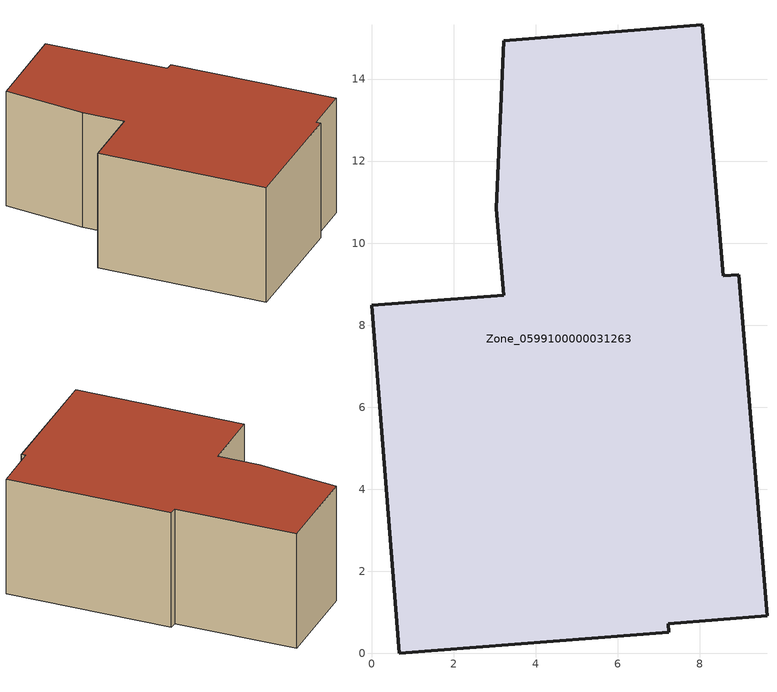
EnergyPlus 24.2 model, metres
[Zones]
Zone_0599100000031263
 floor ground (C_G): 3.22,14.93 8.06,15.33 8.57,9.2 8.95,9.23 9.64,0.92 7.23,0.72 7.25,0.51 0.68,0 0,8.48 3.22,8.73 3.04,10.83 z0
 wall outside (C_F): 0.68,0 7.25,0.51 7.23,0.72 9.64,0.92 8.95,9.23 8.57,9.2 8.06,15.33 3.22,14.93 3.04,10.83 3.22,8.73 0,8.48 0.68,0 z0:6.16
 roof outside (C_R): 8.06,15.33 3.22,14.93 3.04,10.83 3.22,8.73 0,8.48 0.68,0 7.25,0.51 7.23,0.72 9.64,0.92 8.95,9.23 8.57,9.2 z6.16
[BUILDING]
Pand.0599100000031263: North Axis=0; Terrain=City; Loads Convergence Tolerance Value=0.04; Temperature Convergence Tolerance Value=0.4; Solar Distribution=FullExterior; Maximum Number of Warmup Days=25; Minimum Number of Warmup Days=1
[Site:Location]
Rotterdam.The.Hague.AP_ZH_NLD Design_Conditions: Latitude=51.96; Longitude=4.45; Time Zone=1; Elevation=-4.5
[SITE:GROUNDTEMPERATURE:BUILDINGSURFACE]
18, 18, 18, 18, 18, 18, 18, 18, 18, 18, 18, 18
[MATERIAL] Thermal Absorptance=0.9; Solar Absorptance=0.7; Visible Absorptance=0.7
Name | Roughness | Thickness | Conductivity | Density | Specific Heat
G.TC.1946-1964 | MediumSmooth | 0.15 | 1 | 540 | 1210
F.TC.1946-1964 | Rough | 0.3 | 0.857143 | 1920 | 840
R.TC.1946-1964 | MediumRough | 0.2 | 0.235294 | 1500 | 1000
[CONSTRUCTION]
C_G: G.TC.1946-1964
C_F: F.TC.1946-1964
C_R: R.TC.1946-1964
[ZONE]
Zone_0599100000031263: Type=1; Multiplier=1; Ceiling Height=Autocalculate; Volume=Autocalculate; Floor Area=autocalculate; Part of Total Floor Area=Yes
[ZONEINFILTRATION:DESIGNFLOWRATE]
Infil_Zone_0599100000031263: Zone or ZoneList or Space or SpaceList=Zone_0599100000031263; Schedule=AlwaysOn; Design Flow Rate Calculation Method=Flow/Area; Flow Rate per Floor Area=0.003; Constant Term Coefficient=1; Temperature Term Coefficient=0; Velocity Term Coefficient=0; Velocity Squared Term Coefficient=0
[HVACTEMPLATE:ZONE:IDEALLOADSAIRSYSTEM]
Zone_0599100000031263: Maximum Heating Supply Air Temperature=50; Minimum Cooling Supply Air Temperature=13; Maximum Heating Supply Air Humidity Ratio=0.0156; Minimum Cooling Supply Air Humidity Ratio=0.0077; Heating Limit=NoLimit; Cooling Limit=NoLimit; Dehumidification Control Type=ConstantSensibleHeatRatio; Cooling Sensible Heat Ratio=0.7; Dehumidification Setpoint=60; Humidification Control Type=None; Humidification Setpoint=30; Outdoor Air Method=None; Outdoor Air Flow Rate per Person=0.00944; Outdoor Air Flow Rate per Zone Floor Area=0; Outdoor Air Flow Rate per Zone=0; Demand Controlled Ventilation Type=None; Outdoor Air Economizer Type=NoEconomizer; Heat Recovery Type=None; Sensible Heat Recovery Effectiveness=0.7; Latent Heat Recovery Effectiveness=0.65
[ZONECONTROL:THERMOSTAT]
ThermostatControl_Zone_0599100000031263: Zone or ZoneList=Zone_0599100000031263; Control Type Schedule=DualSetpointControlType; Control 1=Thermostat_Zone_0599100000031263; Temperature Difference Between Cutout And Setpoint=0
[THERMOSTATSETPOINT:DUALSETPOINT]
Thermostat_Zone_0599100000031263: Heating Setpoint Temperature Schedule=HeatingSetpoint_Zone_0599100000031263; Cooling Setpoint Temperature Schedule=CoolingSetpoint_Zone_0599100000031263
[SCHEDULE:COMPACT]
HeatingSetpoint_Zone_0599100000031263: Through: 12/31, For: AllDays, Until: 24:00, 21
CoolingSetpoint_Zone_0599100000031263: Through: 12/31, For: AllDays, Until: 24:00, 24
DualSetpointControlType: Through: 12/31, For: AllDays, Until: 24:00, 4
AlwaysOn: Through: 12/31, For: AllDays, Until: 24:00, 1
